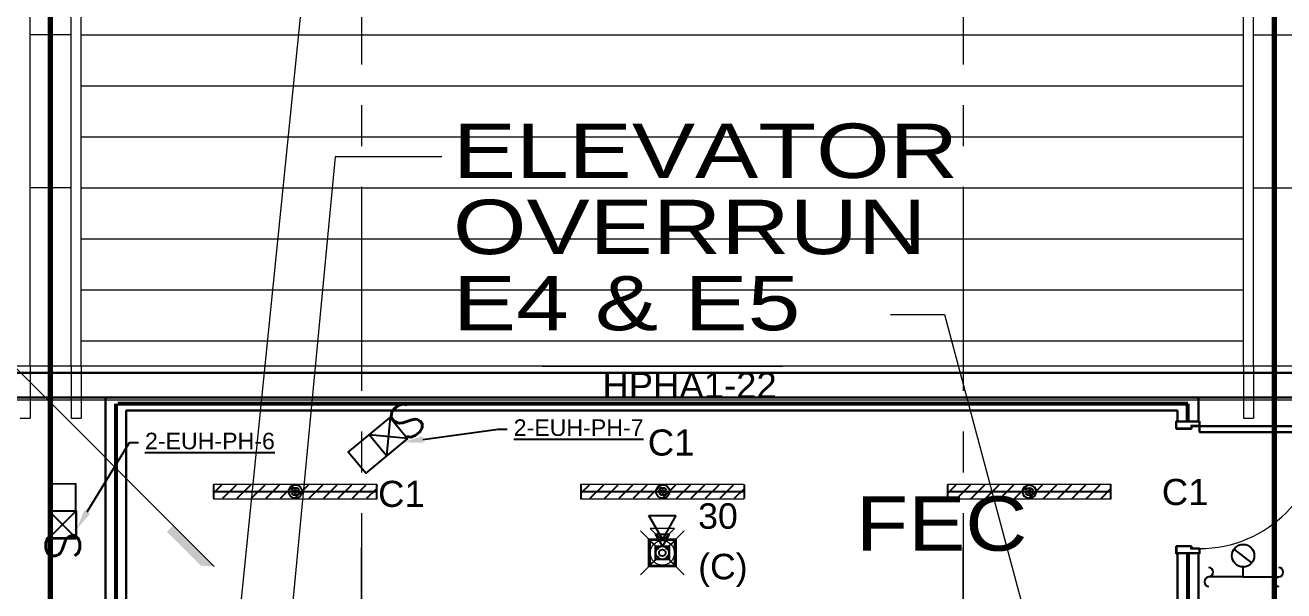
# Model space of a CAD drawing. Header units: inches. Extents: x -35176 to 0, y -3216 to 2257.
# Drawn here: x -22868.5 to -22498.1, y 1034.4 to 1200.8 of the extents above; entities that cross this region are included whole.
import ezdxf
from ezdxf import colors
from ezdxf.entities.mleader import LeaderData, LeaderLine
from ezdxf.enums import TextEntityAlignment as Align
from ezdxf.math import Vec2, Vec3

# ---------------------------------------------------------------- set-up
doc = ezdxf.new("R2010")
doc.units = ezdxf.units.IN
doc.header["$LTSCALE"] = 48
doc.header["$MEASUREMENT"] = 0
doc.linetypes.add('A114$0$CENTER', pattern=[2, 1.25, -0.25, 0.25, -0.25])
doc.linetypes.add('HIDDEN', pattern=[0.375, 0.25, -0.125])
for name, color, linetype in [('0 @ 48', 7, 'Continuous'), ('0 @ 96', 7, 'Continuous'), ('A114$0$A-ANNO-TEXT', 8, 'Continuous'), ('A114$0$A-AREA-IDEN', 8, 'Continuous'), ('A114$0$A-COLS-COLS13-14', 8, 'Continuous'), ('A114$0$A-DOOR', 8, 'Continuous'), ('A114$0$A-DOOR-FRAM', 8, 'Continuous'), ('A114$0$A-FLOR-SLAB', 8, 'Continuous'), ('A114$0$A-GRID-GRDP0-15', 8, 'Continuous'), ('A114$0$A-TRELLIS-FRAME', 8, 'Continuous'), ('A114$0$A-TRELLIS-FRAME-13-14_floor', 8, 'Continuous'), ('A114$0$A-TRELLIS-FRAME-15th_plan', 8, 'Continuous'), ('A114$0$A-WALL-FIRE', 8, 'Continuous'), ('A114$0$A-WALL-FULL-EXTR', 8, 'Continuous'), ('A114$0$A-WALL-FULL-INTR', 8, 'Continuous'), ('A614$0$br614 - E-Lite', 3, 'Continuous'), ('A614$0$Level 37', 8, 'Continuous'), ('E-Anno-Note', 6, 'Continuous'), ('E-FIRE', 234, 'Continuous'), ('E-Lite', 53, 'Continuous'), ('E-Lite-Emer', 13, 'Continuous'), ('E-Lite-Swch @ 96', 53, 'Continuous'), ('E-Powr-Devc', 233, 'Continuous'), ('E-TEXT', 6, 'Continuous'), ('M-Anno-Note', 6, 'Continuous'), ('M-HVAC-Eqpm', 94, 'Continuous'), ('XREF', 7, 'Continuous')]:
    doc.layers.add(name, color=color, linetype=linetype)
doc.layers.add('E-Fire-Covr', color=240, linetype='Continuous', lineweight=70, plot=False)
doc.styles.add('A114$0$Arial', font='arial.ttf', dxfattribs={"height": 0.076839})
doc.styles.add('A114$0$style-Arial', font='arial.ttf')
doc.styles.add('M08', font='arial.ttf', dxfattribs={"height": 7.68})
doc.styles.add('MAMEP ANNO', font='arial.ttf', dxfattribs={"height": 0.101562})
doc.styles.get("Standard").update_dxf_attribs({"font": 'simplex.shx'})

# ---------------------------------------------------------------- blocks, each defined once
blk = doc.blocks.new('A114')
at = {"layer": 'A114$0$A-ANNO-TEXT', "lineweight": 0}
for p, q in [((-22777.2705, 1162.0842), (-22794.3106, 983.3561)), ((-22745.9386, 1162.0842), (-22777.2705, 1162.0842))]:
    blk.add_line(p, q, dxfattribs=at)
at = {"layer": 'A114$0$A-ANNO-TEXT', "lineweight": 0, "flags": 128}
blk.add_lwpolyline([(-22613.8398, 1115.6457), (-22597.9778, 1115.6457), (-22564.6676, 991.0486)], dxfattribs=at)
at = {"layer": 'A114$0$A-AREA-IDEN', "lineweight": 0}
for p, q in [((-22827.0435, 813.4221), (-22760.1274, 1473.0978)), ((-22812.9091, 1041.6041), (-22943.1201, 1171.8746))]:
    blk.add_line(p, q, dxfattribs=at)
blk.add_solid([(-22812.9091, 1041.6041), (-22824.9949, 1053.6954), (-22816.8534, 1041.8187), (-22826.8569, 1051.8268)], dxfattribs=at)
blk.add_solid([(-22812.9091, 1041.6041), (-22824.9949, 1053.6954), (-22816.8534, 1041.8187), (-22826.8569, 1051.8268)], dxfattribs=at)
at = {"layer": 'A114$0$A-COLS-COLS13-14', "lineweight": 0}
for p, q in [((-22769.5278, 997.8632), (-22769.5278, 1047.1378)), ((-22592.5238, 997.8632), (-22592.5238, 1047.1378))]:
    blk.add_line(p, q, dxfattribs=at)
at = {"layer": 'A114$0$A-DOOR', "lineweight": 0}
blk.add_arc((-22522.8995, 1082.8427), 36, 270, 0, dxfattribs=at)
at = {"layer": 'A114$0$A-DOOR', "lineweight": 30}
blk.add_3dface([(-22486.8995, 1082.8427), (-22486.8995, 1081.0927), (-22522.8995, 1081.0927), (-22522.8995, 1082.8427)], dxfattribs=at)
at = {"layer": 'A114$0$A-DOOR-FRAM', "lineweight": 30}
for p, q in [((-22529.7743, 1082.0918), (-22529.7743, 1084.3433)), ((-22529.7743, 1084.3433), (-22529.3993, 1084.3433)), ((-22525.3216, 1082.0918), (-22529.7743, 1082.0918)), ((-22522.8993, 1082.8423), (-22525.3216, 1082.8423)), ((-22525.3216, 1082.8423), (-22525.3216, 1082.0918)), ((-22522.8993, 1084.3433), (-22523.2743, 1084.3433)), ((-22522.8993, 1084.3433), (-22522.8993, 1082.8423)), ((-22529.7743, 1047.5928), (-22529.7743, 1045.3413)), ((-22525.3216, 1047.5928), (-22529.7743, 1047.5928)), ((-22529.7743, 1045.3413), (-22529.3993, 1045.3413)), ((-22525.3216, 1046.8423), (-22525.3216, 1047.5928)), ((-22522.8993, 1046.8423), (-22525.3216, 1046.8423)), ((-22522.8993, 1045.3413), (-22523.2743, 1045.3413)), ((-22522.8993, 1045.3413), (-22522.8993, 1046.8423))]:
    blk.add_line(p, q, dxfattribs=at)
at = {"layer": 'A114$0$A-DOOR-FRAM', "lineweight": 13}
for p, q in [((-22529.6242, 1082.2419), (-22529.6242, 1084.1932)), ((-22529.6242, 1084.1932), (-22529.3993, 1084.1932)), ((-22525.4717, 1082.2419), (-22529.6242, 1082.2419)), ((-22529.3993, 1084.1932), (-22529.3993, 1084.3433)), ((-22523.0494, 1082.9924), (-22525.4717, 1082.9924)), ((-22525.4717, 1082.9924), (-22525.4717, 1082.2419)), ((-22523.2743, 1084.3433), (-22523.2743, 1084.1932)), ((-22523.0494, 1084.1932), (-22523.2743, 1084.1932)), ((-22523.0494, 1084.1932), (-22523.0494, 1082.9924)), ((-22525.4717, 1047.4427), (-22529.6242, 1047.4427)), ((-22529.6242, 1047.4427), (-22529.6242, 1045.4914)), ((-22529.6242, 1045.4914), (-22529.3993, 1045.4914)), ((-22529.3993, 1045.4914), (-22529.3993, 1045.3413)), ((-22525.4717, 1046.6922), (-22525.4717, 1047.4427)), ((-22523.0494, 1046.6922), (-22525.4717, 1046.6922)), ((-22523.2743, 1045.3413), (-22523.2743, 1045.4914)), ((-22523.0494, 1045.4914), (-22523.2743, 1045.4914)), ((-22523.0494, 1045.4914), (-22523.0494, 1046.6922))]:
    blk.add_line(p, q, dxfattribs=at)
at = {"layer": 'A114$0$A-FLOR-SLAB', "lineweight": 0}
blk.add_line((-21420.5352, 1090.4901), (-22924.8335, 1090.4901), dxfattribs=at)
at = {"layer": 'A114$0$A-GRID-GRDP0-15', "linetype": 'A114$0$CENTER', "lineweight": 0}
for p, q in [((-22861.0236, 2113.2362), (-22861.0236, -797.9051)), ((-22769.5278, 2113.2362), (-22769.5278, 1016.1072)), ((-22592.5194, 2113.2362), (-22592.5194, 1016.1072)), ((-22501.0236, 2113.2362), (-22501.0236, -676.9042))]:
    blk.add_line(p, q, dxfattribs=at)
at = {"layer": 'A114$0$A-TRELLIS-FRAME', "lineweight": 0}
for p, q in [((-22867.0197, 1100.4901, 352.9729), (-22867.0197, 1091.24, 352.9729)), ((-22855.0197, 1100.4901, 352.9729), (-22855.0197, 1091.24, 352.9729)), ((-22852.0197, 1100.4901, 352.9729), (-22852.0197, 1091.24, 352.9729)), ((-22510.0197, 1100.4901, 352.9729), (-22510.0197, 1091.24, 352.9729)), ((-22507.0197, 1100.4901, 352.9729), (-22507.0197, 1091.24, 352.9729)), ((-22867.0197, 1091.24, 352.9729), (-22867.0197, 1085.24, 352.9729)), ((-22855.0197, 1091.24, 352.9729), (-22855.0197, 1085.24, 352.9729)), ((-22852.0197, 1091.24, 352.9729), (-22852.0197, 1085.24, 352.9729)), ((-22510.0197, 1091.24, 352.9729), (-22510.0197, 1085.24, 352.9729)), ((-22507.0197, 1091.24, 352.9729), (-22507.0197, 1085.24, 352.9729)), ((-22870.0197, 1085.24, 352.9729), (-22867.0197, 1085.24, 352.9729)), ((-22855.0197, 1085.24, 352.9729), (-22852.0197, 1085.24, 352.9729)), ((-22510.0197, 1085.24, 352.9729), (-22507.0197, 1085.24, 352.9729))]:
    blk.add_line(p, q, dxfattribs=at)
at = {"layer": 'A114$0$A-TRELLIS-FRAME-13-14_floor', "lineweight": 0}
for p, q in [((-22855.0197, 1197.9901, 0), (-22867.0197, 1197.9901, 0)), ((-22852.0197, 1197.9901, 0), (-22510.0197, 1197.9901, 0)), ((-22507.0197, 1197.9901, 0), (-22495.0197, 1197.9901, 0)), ((-22852.0197, 1182.9901, 0), (-22510.0197, 1182.9901, 0)), ((-22852.0197, 1167.9901, 0), (-22510.0197, 1167.9901, 0)), ((-22855.0197, 1152.9901, 0), (-22867.0197, 1152.9901, 0)), ((-22852.0197, 1152.9901, 0), (-22510.0197, 1152.9901, 0)), ((-22507.0197, 1152.9901, 0), (-22495.0197, 1152.9901, 0)), ((-22852.0197, 1137.9901, 0), (-22510.0197, 1137.9901, 0)), ((-22852.0197, 1122.9901, 0), (-22510.0197, 1122.9901, 0)), ((-22852.0197, 1107.9901, 0), (-22510.0197, 1107.9901, 0)), ((-22716.3938, 1100.4902, 0), (-22645.6445, 1100.4902, 0))]:
    blk.add_line(p, q, dxfattribs=at)
at = {"layer": 'A114$0$A-TRELLIS-FRAME-15th_plan', "lineweight": 0}
for p, q in [((-22867.0197, 1100.4901, 0), (-22867.0197, 1400.4901, 0)), ((-22855.0197, 1100.4901, 0), (-22855.0197, 1400.4901, 0)), ((-22852.0197, 1100.4901, 0), (-22852.0197, 1400.4901, 0)), ((-22510.0197, 1100.4901, 0), (-22510.0197, 1400.4901, 0)), ((-22507.0197, 1100.4901, 0), (-22507.0197, 1400.4901, 0))]:
    blk.add_line(p, q, dxfattribs=at)
at = {"layer": 'A114$0$A-WALL-FIRE', "lineweight": 53}
for p, q in [((-22841.8354, 1089.3653), (-22841.8354, 1011.7999)), ((-22526.3368, 1089.3653), (-22841.2104, 1089.3653)), ((-22526.3368, 1084.1932), (-22526.3368, 1089.3653)), ((-22526.3368, 1045.4914), (-22526.3368, 1011.0239))]:
    blk.add_line(p, q, dxfattribs=at)
at = {"layer": 'A114$0$A-WALL-FULL-EXTR', "lineweight": 13}
blk.add_line((-21410.5352, 1100.4769), (-23476.7492, 1100.4901), dxfattribs=at)
at = {"layer": 'A114$0$A-WALL-FULL-EXTR', "lineweight": 30}
for p, q in [((-21412.5352, 1098.4946), (-23476.7492, 1098.5077)), ((-23460.6126, 1091.24), (-21419.7852, 1091.24)), ((-22529.3993, 1087.4905), (-22838.7729, 1087.4905))]:
    blk.add_line(p, q, dxfattribs=at)
at = {"layer": 'A114$0$A-WALL-FULL-INTR', "lineweight": 30}
for p, q in [((-22844.8979, 1016.422), (-22844.8979, 1091.24)), ((-22523.2742, 1091.24), (-22523.2742, 1084.1932)), ((-22838.7729, 1012.8989), (-22838.7729, 1087.4905)), ((-22529.3993, 1087.4905), (-22529.3993, 1084.1932)), ((-22529.3993, 1084.1932), (-22523.2742, 1084.1932)), ((-22529.3993, 1045.4914), (-22529.3994, 1012.8989)), ((-22529.3993, 1045.4914), (-22523.2743, 1045.4914)), ((-22523.2743, 1045.4914), (-22523.2744, 1016.422))]:
    blk.add_line(p, q, dxfattribs=at)
at = {"layer": 'A114$0$A-ANNO-TEXT', "lineweight": 13}
for s, style, width, p in [('ELEVATOR', 'A114$0$style-Arial', 1.246875, (-22742.6507, 1171.8507)), ('OVERRUN', 'A114$0$style-Arial', 1.246875, (-22742.6507, 1149.4507)), ('E4 & E5', 'A114$0$style-Arial', 1.246875, (-22742.6507, 1127.0507)), ('FEC', 'A114$0$Arial', 1.128125, (-22624.0637, 1062.2088, 0.2066))]:
    blk.add_text(s, height=16, dxfattribs=dict(at, style=style, width=width)).set_placement(p, align=Align.TOP_LEFT)
blk = doc.blocks.new('A$C5D3D769B')
at = {"layer": 'E-FIRE'}
for p, q in [((0.184, 0.2326), (0.2952, 0.1471)), ((0.2418, 0.0598), (0.2418, 0.1224))]:
    blk.add_line(p, q, dxfattribs=at)
at = {"layer": 'E-FIRE', "linetype": 'HIDDEN'}
for q in [(0.0271, 0.0598), (0.4657, 0.0598)]:
    blk.add_line((0.2418, 0.0598), q, dxfattribs=at)
at = {"layer": 'E-FIRE'}
blk.add_circle((0.2418, 0.1927), 0.0702, dxfattribs=at)
for centre, start, end in [((0.0242, 0.0897), 275.54842, 84.45158), ((0.4628, 0.0897), 275.54842, 84.45158), ((0.0301, 0.0299), 95.54842, 264.45158), ((0.4686, 0.0299), 95.54842, 264.45158)]:
    blk.add_arc(centre, 0.0301, start, end, dxfattribs=at)
blk = doc.blocks.new('FA-StrobeSymbol-Anno')
at = {"color": 0, "linetype": 'ByBlock'}
for p, q in [((-0.0442, 0.0442), (-0.0737, 0.0736)), ((0.0442, 0.0442), (0.0736, 0.0737)), ((-0.0442, -0.0442), (-0.0736, -0.0737)), ((0.0442, -0.0442), (0.0737, -0.0736))]:
    blk.add_line(p, q, dxfattribs=at)
blk.add_circle((0, 0), 0.0403, dxfattribs=at)
blk = doc.blocks.new('*U642')
at = {"layer": '0 @ 48', "color": 0, "linetype": 'ByBlock', "xscale": 24, "yscale": 24, "zscale": 24}
blk.add_blockref('FA-StrobeSymbol-Anno', (0, 4), dxfattribs=at)
at = {"layer": '0 @ 96', "color": 0, "linetype": 'ByBlock', "xscale": 48, "yscale": 48, "zscale": 48}
blk.add_blockref('FA-StrobeSymbol-Anno', (0, 4), dxfattribs=at)
blk = doc.blocks.new('FA-Speaker-Anno')
at = {"color": 0, "linetype": 'ByBlock'}
for p, q in [((0.0833, 0), (0.1562, 0.0417)), ((0.1562, 0.0417), (0.1562, -0.0417)), ((0.1562, -0.0417), (0.0833, 0))]:
    blk.add_line(p, q, dxfattribs=at)
blk.add_lwpolyline([(0, 0.0417), (0.0833, 0.0417), (0.0833, -0.0417), (0, -0.0417)], close=True, dxfattribs=at)
blk = doc.blocks.new('*U643')
at = {"layer": '0 @ 48', "color": 0, "linetype": 'ByBlock', "xscale": 48, "yscale": 48, "zscale": 48, "rotation": 90}
blk.add_blockref('FA-Speaker-Anno', (0, 2), dxfattribs=at)
at = {"layer": '0 @ 96', "color": 0, "linetype": 'ByBlock', "xscale": 96, "yscale": 96, "zscale": 96, "rotation": 90}
blk.add_blockref('FA-Speaker-Anno', (0, 0), dxfattribs=at)
blk = doc.blocks.new('*U277')
at = {"layer": 'E-Fire-Covr'}
blk.add_lwpolyline([(7.24, 184), (180, 184), (180, -176), (-180, -176), (-180, 184), (-7.3, 184)], dxfattribs=at)
for name in ['*U643', '*U642']:
    blk.add_blockref(name, (0, 0))
at = {"color": 6, "style": 'MAMEP ANNO'}
for s, p in [('30', (10.55, 11.08)), ('(C)', (10.55, -3.78))]:
    blk.add_text(s, height=7.5, dxfattribs=at).set_placement(p)
at = {"layer": 'E-Fire-Covr', "style": 'MAMEP ANNO'}
blk.add_text('30', height=7.5, dxfattribs=at).set_placement((0, 184), align=Align.MIDDLE_CENTER)
blk = doc.blocks.new('LFIND4')
for p, q in [((-24, 2), (-24, -2)), ((24, 0), (-24, 0)), ((24, 2), (24, -2))]:
    blk.add_line(p, q)
for radius in [2, 1.12, 0.5]:
    blk.add_circle((0, 0), radius)
blk = doc.blocks.new('A614')
at = {"layer": 'A614$0$br614 - E-Lite', "lineweight": 13}
for points in [[(-22813.02, 1065.83), (-22765.02, 1065.83), (-22765.02, 1061.33), (-22813.02, 1061.33)], [(-22705.02, 1065.83), (-22657.02, 1065.83), (-22657.02, 1061.33), (-22705.02, 1061.33)], [(-22597.02, 1065.83), (-22549.02, 1065.83), (-22549.02, 1061.33), (-22597.02, 1061.33)]]:
    blk.add_3dface(points, dxfattribs=at)
at = {"layer": 'A614$0$Level 37', "lineweight": 0}
for p, q in [((-22684.62, 1049.18), (-22687.48, 1052.04)), ((-22677.42, 1052.78), (-22684.62, 1052.78)), ((-22681.02, 1049.18), (-22684.62, 1052.78)), ((-22681.02, 1049.18), (-22677.42, 1052.78)), ((-22677.42, 1049.18), (-22674.57, 1052.04)), ((-22684.62, 1041.98), (-22687.48, 1039.12)), ((-22677.42, 1041.98), (-22674.57, 1039.12))]:
    blk.add_line(p, q, dxfattribs=at)
blk.add_circle((-22681.02, 1045.58), 3.6, dxfattribs=at)
blk.add_3dface([(-22677.42, 1049.18), (-22684.62, 1049.18), (-22684.62, 1041.98), (-22677.42, 1041.98)], dxfattribs=at)
blk = doc.blocks.new('*U254')
at = {"layer": 'E-Powr-Devc', "color": 233, "linetype": 'Continuous', "lineweight": -3}
for p, q in [((0, -5.85), (11.7, 5.85)), ((0, 5.85), (11.7, -5.85)), ((0, 5.85), (11.7, 5.85)), ((0, -5.85), (0, 5.85)), ((11.7, 5.85), (11.7, -5.85)), ((11.7, -5.85), (0, -5.85))]:
    blk.add_line(p, q, dxfattribs=at)
blk = doc.blocks.new('LTG-Switch-Anno')
at = {"color": 0, "linetype": 'ByBlock'}
blk.add_text('S', height=0.1042, dxfattribs=at).set_placement((0, -0.1094), align=Align.CENTER)
at = {"color": 6, "style": 'MAMEP ANNO'}
blk.add_attdef('SUB', (0.0521, -0.125), '', height=0.0729, dxfattribs=at)

msp = doc.modelspace()

# ---------------------------------------------------------------- hatches: boundary and pattern name
at = {"layer": 'E-Lite-Emer'}
h = msp.add_hatch(dxfattribs=at)
h.set_pattern_fill('ANSI31', color=256, scale=24, style=0)
h.set_pattern_definition([(45, (-20693.4986, -1658.118), (-2.1213203, 2.1213203), [])])
h.paths.add_polyline_path([(-22813.02, 1061.63), (-22765.02, 1061.63), (-22765.02, 1065.63), (-22813.02, 1065.63)])
h = msp.add_hatch(dxfattribs=at)
h.set_pattern_fill('ANSI31', color=256, scale=24, style=0)
h.set_pattern_definition([(45, (-20585.3693, -1658.118), (-2.1213203, 2.1213203), [])])
h.paths.add_polyline_path([(-22704.89, 1061.63), (-22656.89, 1061.63), (-22656.89, 1065.63), (-22704.89, 1065.63)])
h = msp.add_hatch(dxfattribs=at)
h.set_pattern_fill('ANSI31', color=256, scale=24, style=0)
h.set_pattern_definition([(45, (-20477.4986, -1658.1702), (-2.1213203, 2.1213203), [])])
h.paths.add_polyline_path([(-22597.02, 1061.58), (-22549.02, 1061.58), (-22549.02, 1065.58), (-22597.02, 1065.58)])

# ---------------------------------------------------------------- linework, layer by layer
at = {"layer": 'M-HVAC-Eqpm', "flags": 128}
for points in [[(-22756.03, 1079.26), (-22768.32, 1069.02), (-22773.45, 1075.16), (-22761.16, 1085.41), (-22756.03, 1079.26)], [(-22861.66, 1065.8), (-22861.56, 1049.8), (-22853.56, 1049.85), (-22853.66, 1065.85), (-22861.66, 1065.8)]]:
    msp.add_lwpolyline(points, dxfattribs=at)

# ---------------------------------------------------------------- block references
at = {"layer": 'E-FIRE'}
msp.add_blockref('*U277', (-22681.02, 1041.58), dxfattribs=at)
at = {"layer": 'E-FIRE', "color": 234, "linetype": 'Continuous', "lineweight": -3, "xscale": 47.12588122427778, "yscale": 47.12588122427778, "zscale": 47.12588122427778}
msp.add_blockref('A$C5D3D769B', (-22521.52, 1035.67), dxfattribs=at)
at = {"layer": 'E-Lite', "rotation": 180}
for p in [(-22789.02, 1063.63), (-22680.89, 1063.63), (-22573.02, 1063.58)]:
    msp.add_blockref('LFIND4', p, dxfattribs=at)
at = {"layer": 'E-Lite-Swch @ 96'}
for p, xscale, yscale, zscale, rotation in [((-22752.77, 1080.22), 96.00000000000001, 96.00000000000001, 96.00000000000001, 218.9889778330946), ((-22851.94, 1047.71), 96, 96, 96, 270)]:
    msp.add_blockref('LTG-Switch-Anno', p, dxfattribs=dict(at, xscale=xscale, yscale=yscale, zscale=zscale, rotation=rotation))
at = {"layer": 'E-Powr-Devc', "color": 233, "linetype": 'Continuous', "lineweight": -3, "xscale": 0.6873143515713309, "yscale": 0.6873143515713309, "zscale": 0.6873143515713309}
for p, rotation in [((-22758.58, 1082.32), 219.8104757361311), ((-22857.58, 1057.9), 270)]:
    msp.add_blockref('*U254', p, dxfattribs=dict(at, rotation=rotation))
at = {"layer": 'XREF'}
for name in ['A114', 'A614']:
    msp.add_blockref(name, (0, 0), dxfattribs=at)

# ---------------------------------------------------------------- texts
at = {"layer": 'E-TEXT', "style": 'M08'}
for s, p in [('HPHA1-22', (-22698.64, 1091.05, 0)), ('C1', (-22685.29, 1074.19)), ('C1', (-22764.67, 1059.09)), ('C1', (-22534.04, 1059.65))]:
    msp.add_text(s, height=7.68, dxfattribs=at).set_placement(p)

# ---------------------------------------------------------------- leaders
at = {"layer": 'E-Anno-Note'}
ml = msp.add_multileader_mtext('Standard', dxfattribs=at)
ml.set_content('LOCATED AT PENTHOUSE LEVEL', color=256, style='MAMEP ANNO')
ml.set_leader_properties(color=256, linetype='Continuous')
ml.build(insert=Vec2(0, 0))
ml.multileader.update_dxf_attribs({"has_dogleg": 0, "text_right_attachment_type": 3, "dogleg_length": 3.84, "arrow_head_size": 12, "scale": 96})
ctx = ml.context
ctx.base_point, ctx.scale, ctx.char_height, ctx.arrow_head_size, ctx.landing_gap_size, ctx.plane_origin = Vec3(-23436.14, 1178.1), 96, 7.68, 12, 3.75, Vec3(-23457.08, 1103.19)
ctx.right_attachment = 3
notes = []
notes.append((ctx, [(1, (1, 1, 0), (-22957.7, 1165.03), (-1, 0), 369, [(0, [(-23465.11, 1052.18), (-23443.33, 1178.1)], 0, []), (1, [(-23343.6, 1041.82), (-23324.34, 1165.03)], 0, [])])]))
ctx.mtext.insert, ctx.mtext.width, ctx.mtext.flow_direction = Vec3(-23432.39, 1182.01), 134.1946, 5
at = {"layer": 'M-Anno-Note'}
ml = msp.add_multileader_mtext('Standard', dxfattribs=at)
ml.set_content('{\\L2-EUH-PH-7}', color=256, style='MAMEP ANNO')
ml.set_leader_properties(color=256, linetype='Continuous')
ml.build(insert=Vec2(0, 0))
ml.multileader.update_dxf_attribs({"has_dogleg": 0, "text_right_attachment_type": 3, "dogleg_length": 3.84, "arrow_head_size": 6, "scale": 48})
ctx = ml.context
ctx.base_point, ctx.scale, ctx.char_height, ctx.arrow_head_size, ctx.landing_gap_size, ctx.plane_origin = Vec3(-22726.64, 1081.93), 48, 4.875, 6, 1.88, Vec3(-22734.01, 1067.33)
ctx.right_attachment = 3
notes.append((ctx, [(0, (1, 1, 0), (-22911.14, 1081.93), (1, 0), 184.5, [(0, [(-22757.42, 1078.11), (-22729.3, 1081.93)], 0, [])])]))
ctx.mtext.insert, ctx.mtext.flow_direction = Vec3(-22724.76, 1084.85), 5
ml = msp.add_multileader_mtext('Standard', dxfattribs=at)
ml.set_content('{\\L2-EUH-PH-6}', color=256, style='MAMEP ANNO')
ml.set_leader_properties(color=256, linetype='Continuous')
ml.build(insert=Vec2(0, 0))
ml.multileader.update_dxf_attribs({"has_dogleg": 0, "text_right_attachment_type": 3, "dogleg_length": 3.84, "arrow_head_size": 6, "scale": 48})
ctx = ml.context
ctx.base_point, ctx.scale, ctx.char_height, ctx.arrow_head_size, ctx.landing_gap_size, ctx.plane_origin = Vec3(-22835.14, 1078), 48, 4.875, 6, 1.88, Vec3(-22842.51, 1063.4)
ctx.right_attachment = 3
notes.append((ctx, [(0, (1, 1, 0), (-23019.64, 1078), (1, 0), 184.5, [(0, [(-22853.41, 1052.5), (-22837.81, 1078)], 0, [])])]))
ctx.mtext.insert, ctx.mtext.flow_direction = Vec3(-22833.26, 1080.92), 5
for ctx, leaders in notes:
    for number, flags, end, landing, length, lines in leaders:
        leader = LeaderData()
        leader.index, (leader.has_last_leader_line, leader.has_dogleg_vector, leader.attachment_direction) = number, flags
        leader.last_leader_point, leader.dogleg_vector, leader.dogleg_length = Vec3(end), Vec3(landing), length
        for number, points, colour, breaks in lines:
            line = LeaderLine()
            line.index, line.vertices, line.color, line.breaks = number, Vec3.list(points), colors.encode_raw_color(colour), breaks
            leader.lines.append(line)
        ctx.leaders.append(leader)

doc.saveas('drawing.dxf')
